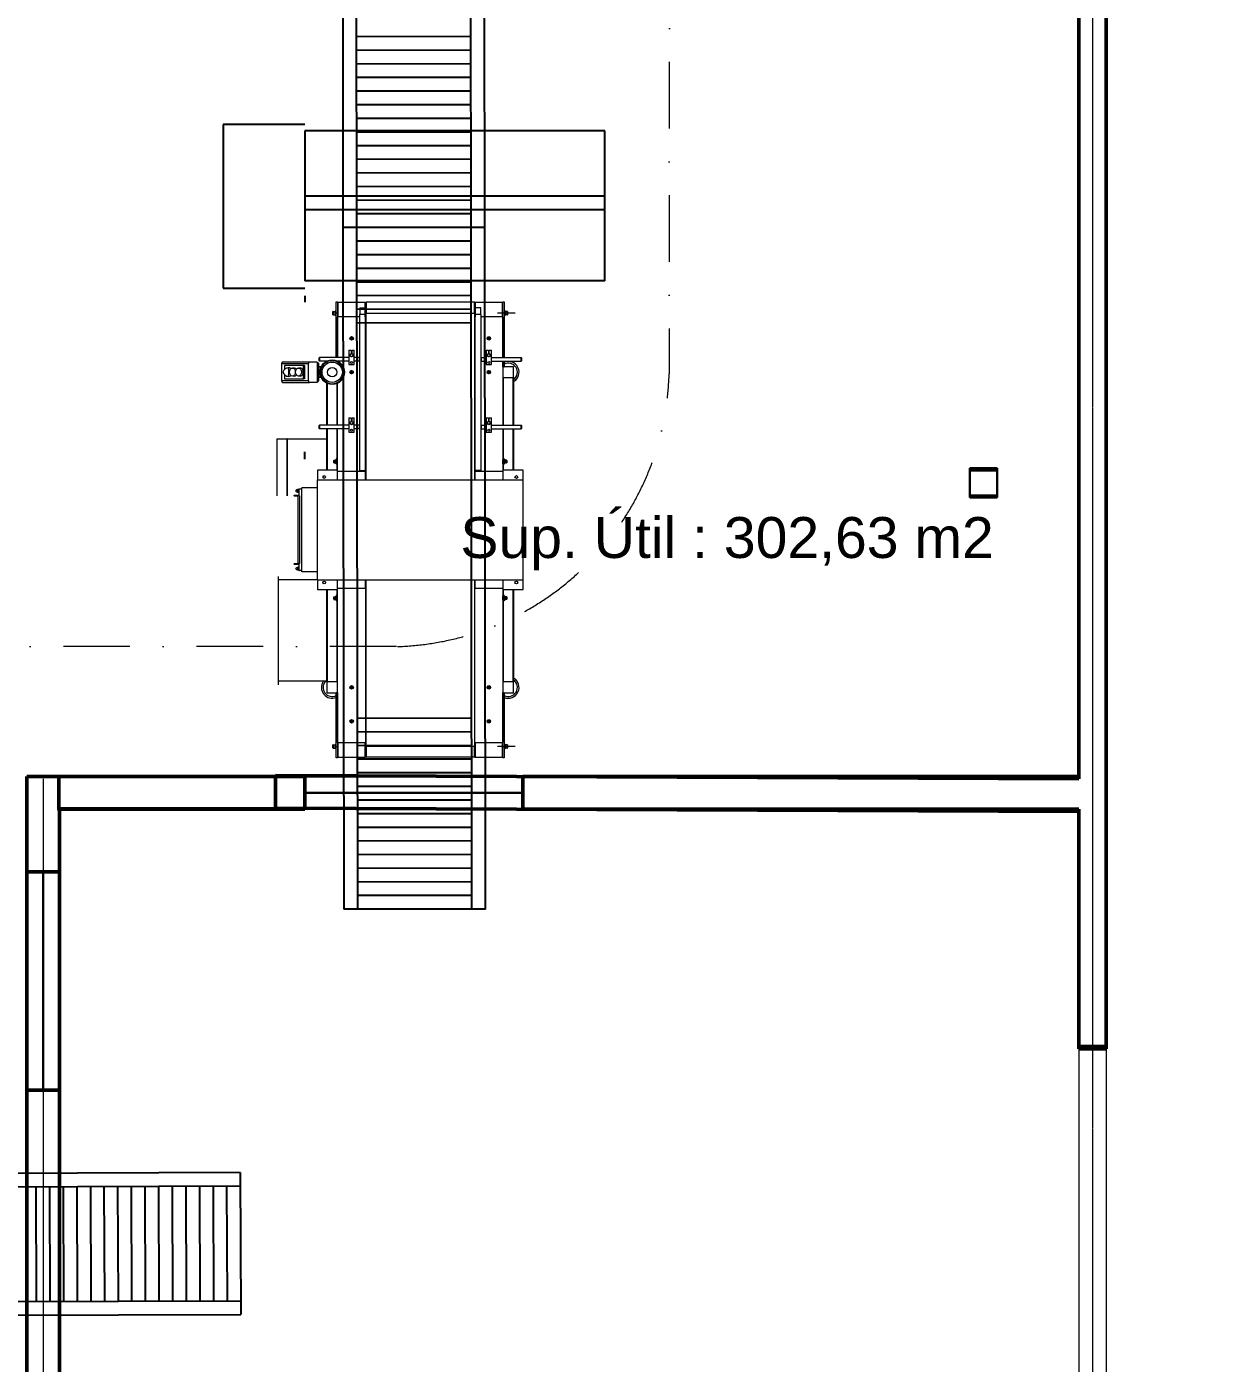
# Model space of a CAD drawing. Header units: inches. Extents: x -955375 to 106222, y -96450 to 64845.
# Drawn here: x 63452 to 67877, y 30407 to 35420 of the extents above; entities that cross this region are included whole.
import ezdxf

# ---------------------------------------------------------------- set-up
doc = ezdxf.new("R2010")
doc.units = ezdxf.units.IN
doc.header["$MEASUREMENT"] = 0
for name, pattern in [('CENTER2', [1.125, 0.75, -0.125, 0.125, -0.125]), ('CHAIN', [0.3543, 0.2362, -0.0295, 0.0591, -0.0295]), ('CONTINUA', [0]), ('DASHDOT', [1, 0.5, -0.25, 0, -0.25])]:
    doc.linetypes.add(name, pattern=pattern)
for name, color, linetype in [('023_MUROS_2', 7, 'Continuous'), ('A_TEXTOLOCAL', 3, 'Continuous'), ('DIBUJO', 2, 'Continuous')]:
    doc.layers.add(name, color=color, linetype=linetype)
for name, color, linetype, lineweight in [('06 textos y cotas', 4, 'Continuous', 15), ('ACHUTECH', 24, 'Continuous', 18), ('Centerline (ANSI)', 7, 'Continuous', 25), ('Visible (ANSI)', 7, 'Continuous', 50), ('Visible Narrow (ANSI)', 7, 'Continuous', 35)]:
    doc.layers.add(name, color=color, linetype=linetype, lineweight=lineweight)
doc.styles.get("Standard").update_dxf_attribs({"font": 'isocp2.shx'})
doc.dimstyles.new('SUPERPEQUEÑA', dxfattribs={"dimtxt": 0.1, "dimasz": 0.05, "dimexe": 0.1, "dimexo": 0.15, "dimgap": 0.05, "dimtad": 1, "dimzin": 0, "dimdsep": 46, "dimtxsty": 'Standard', "dimblk1": 'CRUZZ', "dimblk2": 'CRUZZ', "dimsah": 1, "dimcen": 0.03, "dimse1": 1, "dimse2": 1, "dimclrd": 109, "dimclre": 4, "dimclrt": 173, "dimadec": 0, "dimazin": 0, "dimtfac": 1, "dimtix": 1, "dimtmove": 1, "dimatfit": 3, "dimldrblk": 'CRUZZ', "dimfxl": 1, "dimtolj": 1, "dimtzin": 0, "dimlwd": -1, "dimarcsym": 0})

# ---------------------------------------------------------------- blocks, each defined once
blk = doc.blocks.new('CRUZ')
at = {"layer": 'DIBUJO', "color": 7, "lineweight": -3}
blk.add_line((0, 0), (0, 0), dxfattribs=at)
blk.add_line((0, 0), (0, 0), dxfattribs=at)
at = {"layer": 'DIBUJO', "color": 7, "lineweight": -3, "const_width": 0.05}
blk.add_lwpolyline([(0, 0, 1), (0, 0, 1)], format="xyb", close=True, dxfattribs=at)
blk = doc.blocks.new('CRUZZ')
at = {"layer": 'DIBUJO', "color": 3, "xscale": 10, "yscale": 10, "zscale": 10}
blk.add_blockref('CRUZ', (0, 0), dxfattribs=at)
blk = doc.blocks.new('*D209')
at = {"layer": 'ACHUTECH', "color": 7, "ltscale": 500, "transparency": 16777216}
blk.add_line((95544.1, 59153), (95544.1, 15079.3), dxfattribs=at)
at = {"layer": 'Defpoints', "color": 0, "linetype": 'CONTINUA', "ltscale": 500, "transparency": 16777216}
for p in [(30945.9, 59153.1), (85094.5, 15079.3), (95544.1, 15079.3)]:
    blk.add_point(p, dxfattribs=at)
at = {"layer": 'ACHUTECH', "color": 7, "linetype": 'CONTINUA', "ltscale": 500, "transparency": 16777216, "xscale": 0.05, "yscale": 0.05, "zscale": 0.05}
for p, rotation in [((95544.1, 59153.1), 90), ((95544.1, 15079.3), 270)]:
    blk.add_blockref('CRUZZ', p, dxfattribs=dict(at, rotation=rotation))
at = {"layer": 'ACHUTECH', "color": 7, "linetype": 'CONTINUA', "lineweight": 13, "ltscale": 500, "transparency": 16777216, "insert": (95544, 37116.2), "char_height": 0.15, "attachment_point": 5, "rotation": 90}
blk.add_mtext('\\A1;44073.80', dxfattribs=at)

msp = doc.modelspace()

# ---------------------------------------------------------------- linework, layer by layer
at = {"color": 7}
for p, q in [((64634.985, 37223.798), (64638.086, 34666.722)), ((64686.127, 37223.86), (64689.227, 34666.784)), ((65118.816, 34667.305), (65115.716, 37224.381)), ((65169.958, 34667.367), (65166.857, 37224.443)), ((65117.948, 35383.286), (64688.359, 35382.765)), ((65118.01, 35332.145), (64688.421, 35331.624)), ((65118.072, 35281.003), (64688.483, 35280.482)), ((65118.134, 35229.862), (64688.545, 35229.341)), ((65118.196, 35178.72), (64688.607, 35178.199)), ((65118.258, 35127.579), (64688.669, 35127.058)), ((64495.385, 35053.13), (64188.536, 35053.13)), ((64188.536, 35053.13), (64188.536, 34439.431)), ((65118.32, 35076.437), (64688.731, 35075.916)), ((65620.5, 35029.539), (64495.385, 35029.539)), ((64495.385, 35029.539), (64495.385, 34466.982)), ((65118.382, 35025.296), (64688.793, 35024.775)), ((65620.5, 34466.982), (65620.5, 35029.539)), ((65118.444, 34974.154), (64688.855, 34973.633)), ((65118.506, 34923.013), (64688.917, 34922.492)), ((65118.568, 34871.871), (64688.979, 34871.35)), ((65118.63, 34820.73), (64689.041, 34820.209)), ((65620.5, 34785.055), (64495.385, 34785.055)), ((65118.692, 34769.588), (64689.103, 34769.067)), ((65620.5, 34733.914), (64495.385, 34733.914)), ((65118.754, 34718.447), (64689.165, 34717.926)), ((65169.958, 34667.367), (64638.086, 34666.722)), ((65169.958, 34667.367), (64638.086, 34666.722)), ((64638.086, 34666.722), (64641.186, 32109.646)), ((64689.227, 34666.784), (64692.328, 32109.708)), ((65121.916, 32110.229), (65118.816, 34667.305)), ((65173.058, 32110.291), (65169.958, 34667.367)), ((65118.878, 34616.163), (64689.289, 34615.643)), ((65118.94, 34565.022), (64689.351, 34564.501)), ((65118.94, 34565.022), (64689.351, 34564.501)), ((65119.002, 34513.88), (64689.413, 34513.36)), ((65620.5, 34466.982), (64495.385, 34466.982)), ((65119.064, 34462.739), (64689.475, 34462.218)), ((64188.536, 34439.431), (64495.385, 34439.431)), ((64495.385, 34411.337), (64495.385, 34387.746)), ((65119.126, 34411.597), (64689.537, 34411.077)), ((65119.188, 34360.456), (64689.599, 34359.935)), ((65119.25, 34309.314), (64689.661, 34308.793)), ((64495.385, 33797.638), (64495.385, 33825.189)), ((65121.048, 32826.21), (64691.46, 32825.689)), ((65121.11, 32775.069), (64691.522, 32774.548)), ((65121.172, 32723.927), (64691.584, 32723.406)), ((65121.234, 32672.786), (64691.646, 32672.265)), ((63566.712, 32612.171), (64384.977, 32612.171)), ((64494.897, 32607.791), (65313.162, 32607.791)), ((65121.296, 32621.644), (64691.708, 32621.123)), ((65121.358, 32570.503), (64691.77, 32569.982)), ((64384.977, 32489.431), (63566.712, 32489.431)), ((65121.42, 32519.361), (64691.832, 32518.84)), ((65313.162, 32485.051), (64494.897, 32485.051)), ((65121.482, 32468.22), (64691.894, 32467.699)), ((65121.544, 32417.078), (64691.956, 32416.557)), ((65121.606, 32365.936), (64692.018, 32365.416)), ((65121.668, 32314.795), (64692.08, 32314.274)), ((63574.349, 31431.326), (63574.349, 32249.591)), ((65121.73, 32263.653), (64692.142, 32263.133)), ((65121.792, 32212.512), (64692.204, 32211.991)), ((65121.854, 32161.37), (64692.266, 32160.849)), ((65173.058, 32110.291), (64641.186, 32109.646)), ((63574.349, 32037.57), (63574.349, 31607.981)), ((64252.604, 31121.975), (61695.542, 31112.96)), ((64252.604, 31121.975), (64254.479, 30590.106)), ((64252.785, 31070.833), (61695.723, 31061.819)), ((63485.666, 31068.129), (63487.18, 30638.543)), ((63536.807, 31068.309), (63538.322, 30638.723)), ((63587.949, 31068.49), (63589.463, 30638.903)), ((63639.09, 31068.67), (63640.604, 30639.083)), ((63690.231, 31068.85), (63691.745, 30639.264)), ((63741.372, 31069.03), (63742.887, 30639.444)), ((63792.513, 31069.211), (63794.028, 30639.624)), ((63843.655, 31069.391), (63845.169, 30639.805)), ((63894.796, 31069.571), (63896.31, 30639.985)), ((63945.937, 31069.752), (63947.452, 30640.165)), ((63997.078, 31069.932), (63998.593, 30640.345)), ((64048.22, 31070.112), (64049.734, 30640.526)), ((64099.361, 31070.292), (64100.875, 30640.706)), ((64150.502, 31070.473), (64152.017, 30640.886)), ((64201.643, 31070.653), (64203.158, 30641.067)), ((61697.237, 30632.233), (64254.299, 30641.247)), ((61697.417, 30581.091), (64254.479, 30590.106))]:
    msp.add_line(p, q, dxfattribs=at)
at = {"layer": '023_MUROS_2', "color": 7, "lineweight": 50}
for p, q in [((67399.556, 41938.835), (67399.556, 32599.363)), ((67399.738, 41947.262), (67399.738, 32607.791)), ((67501.839, 37837.282), (67501.839, 31586.76)), ((67502.021, 37845.709), (67502.021, 31595.188)), ((64494.897, 32607.791), (63451.609, 32607.791)), ((63451.609, 32607.791), (63451.609, 29365.416)), ((63571.955, 32604.295), (63571.955, 32481.555)), ((67399.556, 32599.363), (64384.977, 32612.171)), ((64384.977, 32612.171), (64384.977, 32489.431)), ((64494.897, 32607.791), (64494.897, 32485.051)), ((67399.738, 32607.791), (65313.162, 32607.791)), ((65313.162, 32607.791), (65313.162, 32485.051)), ((67399.556, 32476.624), (64384.977, 32489.431)), ((63574.167, 32476.624), (63574.167, 29356.988)), ((63574.349, 32485.051), (63574.349, 29365.416)), ((64494.897, 32485.051), (63574.349, 32485.051)), ((67399.738, 32485.051), (65313.162, 32485.051)), ((67399.556, 32476.624), (67399.556, 31586.76)), ((67399.556, 32476.624), (67399.556, 31586.76)), ((67399.738, 32485.051), (67399.738, 31595.188)), ((67399.738, 32485.051), (67399.738, 31595.188)), ((63574.349, 32249.591), (63451.609, 32249.591)), ((67399.556, 31586.76), (67501.839, 31586.76)), ((67399.738, 31595.188), (67502.021, 31595.188)), ((63451.609, 31431.326), (63574.349, 31431.326))]:
    msp.add_line(p, q, dxfattribs=at)
at = {"layer": '06 textos y cotas', "color": 7, "linetype": 'CENTER2', "lineweight": 5}
for p, q in [((67450.697, 52463.768), (67450.697, 12391.629)), ((63512.797, 32599.363), (63512.797, 12401.185))]:
    msp.add_line(p, q, dxfattribs=at)
at = {"layer": 'A_TEXTOLOCAL', "color": 7, "lineweight": 30}
for p, q in [((66990.423, 33756.185), (67092.706, 33756.185)), ((66990.423, 33653.902), (66990.423, 33756.185)), ((66990.605, 33764.613), (67092.888, 33764.613)), ((66990.605, 33662.33), (66990.605, 33764.613)), ((67092.706, 33756.185), (67092.706, 33653.902)), ((67092.888, 33764.613), (67092.888, 33662.33)), ((67092.706, 33653.902), (66990.423, 33653.902)), ((67092.888, 33662.33), (66990.605, 33662.33)), ((64494.897, 32546.421), (65313.162, 32546.421)), ((63512.979, 32249.591), (63512.979, 31431.326))]:
    msp.add_line(p, q, dxfattribs=at)
at = {"layer": 'ACHUTECH', "color": 3, "linetype": 'DASHDOT', "lineweight": 13, "ltscale": 500}
for p, q in [((65864.447, 38289.179), (65861.918, 34118.08)), ((64839.086, 33095.249), (60067.944, 33095.249))]:
    msp.add_line(p, q, dxfattribs=at)
at = {"layer": 'ACHUTECH', "color": 7, "linetype": 'CONTINUA', "lineweight": 13, "ltscale": 500}
for p, q in [((67399.556, 31586.76), (67399.556, 29367.217)), ((67399.738, 31595.188), (67399.738, 29375.644)), ((67501.839, 31586.76), (67501.839, 29367.217)), ((67502.021, 31595.188), (67502.021, 29375.644))]:
    msp.add_line(p, q, dxfattribs=at)
at = {"layer": 'ACHUTECH', "color": 3, "linetype": 'DASHDOT', "lineweight": 13, "ltscale": 500}
msp.add_arc((64808.969, 34148.091), 1053.376, 271.823883, 358.367406, dxfattribs=at)
at = {"layer": 'Centerline (ANSI)', "linetype": 'CHAIN', "lineweight": 13, "ltscale": 7.945033}
for p, q in [((65283.623, 34345.942), (65218.252, 34345.942)), ((65283.623, 32720.542), (65218.252, 32720.542))]:
    msp.add_line(p, q, dxfattribs=at)
at = {"layer": 'Visible (ANSI)', "lineweight": 13}
for p, q in [((64600.612, 34340.152), (64600.612, 34351.733)), ((64601.425, 34352.546), (64608.739, 34352.546)), ((64608.739, 34338.382), (64608.739, 34353.499)), ((64610.752, 34353.503), (64610.166, 34353.503)), ((64610.752, 34336.393), (64610.752, 34355.492)), ((64613.089, 34355.492), (64610.752, 34355.492)), ((64613.089, 34347.702), (64613.089, 34388.337)), ((64613.089, 34388.337), (64618.168, 34388.337)), ((64613.089, 34179.187), (64613.089, 34347.702)), ((64618.168, 34388.337), (64618.168, 34347.702)), ((64618.168, 34347.702), (64618.168, 34179.187)), ((64619.184, 34386.577), (64721.787, 34386.577)), ((64700.962, 34365.752), (64700.962, 34340.355)), ((64700.962, 34365.752), (64721.279, 34365.752)), ((64721.279, 34340.355), (64721.279, 34365.752)), ((64722.803, 34385.562), (64722.803, 34331.594)), ((64722.803, 34376.419), (64724.835, 34376.419)), ((64724.835, 34386.577), (64724.835, 34345.942)), ((65131.185, 34386.577), (64724.835, 34386.577)), ((64724.835, 33721.179), (64724.835, 34345.942)), ((65131.185, 34345.942), (65131.185, 34386.577)), ((65131.185, 34376.419), (65133.217, 34376.419)), ((65131.185, 34345.942), (65131.185, 33721.179)), ((65133.217, 34331.594), (65133.217, 34385.562)), ((65134.233, 34386.577), (65236.836, 34386.577)), ((65134.741, 34365.752), (65134.741, 34340.355)), ((65155.058, 34365.752), (65134.741, 34365.752)), ((65155.058, 34340.355), (65155.058, 34365.752)), ((65237.852, 34347.702), (65237.852, 34388.337)), ((65237.852, 34388.337), (65242.931, 34388.337)), ((65237.852, 34179.187), (65237.852, 34347.702)), ((65242.931, 34388.337), (65242.931, 34347.702)), ((65242.931, 34355.492), (65245.268, 34355.492)), ((65242.931, 34347.702), (65242.931, 34179.187)), ((65245.268, 34355.492), (65245.268, 34336.393)), ((65245.268, 34353.503), (65245.854, 34353.503)), ((65247.28, 34353.499), (65247.28, 34338.382)), ((65254.595, 34352.546), (65247.28, 34352.546)), ((65255.407, 34351.733), (65255.407, 34340.152)), ((64601.425, 34339.339), (64608.739, 34339.339)), ((64610.752, 34338.382), (64608.739, 34338.382)), ((64613.089, 34336.393), (64610.752, 34336.393)), ((64700.962, 34331.594), (64618.168, 34331.594)), ((64618.168, 34179.187), (64618.168, 34331.594)), ((64700.962, 33756.227), (64700.962, 34340.355)), ((64721.279, 34340.355), (64721.279, 33756.227)), ((64722.803, 34331.594), (64721.279, 34331.594)), ((64724.835, 34334.814), (64722.803, 34334.814)), ((64722.803, 34331.594), (64722.803, 33753.687)), ((65133.217, 34334.814), (65131.185, 34334.814)), ((65134.741, 34331.594), (65133.217, 34331.594)), ((65133.217, 33753.687), (65133.217, 34331.594)), ((65134.741, 33756.227), (65134.741, 34340.355)), ((65155.058, 34340.355), (65155.058, 33756.227)), ((65237.852, 34331.594), (65155.058, 34331.594)), ((65237.852, 34331.594), (65237.852, 34179.187)), ((65242.931, 34336.393), (65245.268, 34336.393)), ((65245.268, 34338.382), (65247.28, 34338.382)), ((65254.595, 34339.339), (65247.28, 34339.339)), ((64668.454, 34252.639), (64669.22, 34253.082)), ((64668.454, 34251.754), (64668.454, 34252.639)), ((64668.454, 34250.293), (64668.454, 34251.178)), ((64669.22, 34249.851), (64668.454, 34250.293)), ((64669.719, 34253.37), (64670.486, 34253.812)), ((64670.486, 34249.12), (64669.719, 34249.562)), ((64670.486, 34253.812), (64671.252, 34253.37)), ((64671.252, 34249.562), (64670.486, 34249.12)), ((64671.751, 34253.082), (64672.517, 34252.639)), ((64672.517, 34250.293), (64671.751, 34249.851)), ((64672.517, 34252.639), (64672.517, 34251.754)), ((64672.517, 34251.178), (64672.517, 34250.293)), ((65183.503, 34252.639), (65184.269, 34253.082)), ((65183.503, 34251.754), (65183.503, 34252.639)), ((65183.503, 34250.293), (65183.503, 34251.178)), ((65184.269, 34249.851), (65183.503, 34250.293)), ((65184.768, 34253.37), (65185.534, 34253.812)), ((65185.534, 34249.12), (65184.768, 34249.562)), ((65185.534, 34253.812), (65186.301, 34253.37)), ((65186.301, 34249.562), (65185.534, 34249.12)), ((65186.8, 34253.082), (65187.566, 34252.639)), ((65187.566, 34250.293), (65186.8, 34249.851)), ((65187.566, 34252.639), (65187.566, 34251.754)), ((65187.566, 34251.178), (65187.566, 34250.293)), ((64660.327, 34206.768), (64660.327, 34153.942)), ((64660.327, 34206.768), (64668.962, 34206.768)), ((64668.962, 34206.768), (64668.962, 34194.242)), ((64672.009, 34194.242), (64672.009, 34206.768)), ((64672.009, 34206.768), (64680.644, 34206.768)), ((64680.644, 34153.942), (64680.644, 34206.768)), ((65175.376, 34206.768), (65175.376, 34153.942)), ((65175.376, 34206.768), (65184.01, 34206.768)), ((65184.01, 34206.768), (65184.01, 34194.242)), ((65187.058, 34194.242), (65187.058, 34206.768)), ((65187.058, 34206.768), (65195.693, 34206.768)), ((65195.693, 34153.942), (65195.693, 34206.768)), ((64407.836, 34157.498), (64407.836, 34091.466)), ((64511.994, 34162.577), (64411.428, 34162.577)), ((64418.611, 34150.033), (64418.611, 34134.659)), ((64490.444, 34150.033), (64418.611, 34150.033)), ((64494.036, 34150.033), (64490.444, 34150.033)), ((64490.444, 34099.775), (64490.444, 34150.033)), ((64494.036, 34150.033), (64494.036, 34099.775)), ((64508.403, 34091.466), (64508.403, 34157.498)), ((64540.728, 34162.577), (64511.994, 34162.577)), ((64540.728, 34162.577), (64540.728, 34086.386)), ((64542.883, 34160.037), (64540.728, 34160.037)), ((64544.319, 34160.037), (64542.883, 34160.037)), ((64544.319, 34090.958), (64544.319, 34158.006)), ((64545.756, 34158.006), (64545.756, 34090.958)), ((64556.333, 34144.799), (64545.756, 34144.799)), ((64548.581, 34178.171), (64549.596, 34179.187)), ((64548.581, 34167.301), (64548.581, 34178.171)), ((64548.581, 34167.301), (64549.596, 34166.285)), ((64549.596, 34179.187), (64549.596, 34166.285)), ((64660.327, 34179.187), (64549.596, 34179.187)), ((64578.128, 34166.285), (64549.596, 34166.285)), ((64565.858, 34145.163), (64561.592, 34147.92)), ((64565.207, 34152.738), (64569.047, 34149.414)), ((64660.327, 34166.285), (64617.573, 34166.285)), ((64618.168, 34166.285), (64618.168, 34165.999)), ((64618.168, 34165.999), (64618.168, 34166.285)), ((64618.532, 34156.475), (64621.289, 34160.74)), ((64626.107, 34157.125), (64622.783, 34153.285)), ((64660.327, 34153.942), (64680.644, 34153.942)), ((64699.946, 34179.187), (64680.644, 34179.187)), ((64699.946, 34166.285), (64680.644, 34166.285)), ((64699.946, 34166.285), (64699.946, 34179.187)), ((64700.962, 34178.171), (64699.946, 34179.187)), ((64700.962, 34167.301), (64699.946, 34166.285)), ((65155.058, 34178.171), (65156.074, 34179.187)), ((65155.058, 34167.301), (65156.074, 34166.285)), ((65156.074, 34179.187), (65156.074, 34166.285)), ((65156.074, 34179.187), (65175.376, 34179.187)), ((65156.074, 34166.285), (65175.376, 34166.285)), ((65175.376, 34153.942), (65195.693, 34153.942)), ((65195.693, 34179.187), (65306.423, 34179.187)), ((65195.693, 34166.285), (65306.423, 34166.285)), ((65237.852, 34144.799), (65237.852, 34166.285)), ((65237.852, 34166.285), (65237.852, 33925.218)), ((65237.852, 34144.799), (65242.931, 34144.799)), ((65276.455, 34144.799), (65239.884, 34144.799)), ((65242.931, 34166.285), (65242.931, 34144.799)), ((65278.487, 34144.799), (65276.455, 34144.799)), ((65278.487, 34142.767), (65278.487, 34144.799)), ((65306.423, 34166.285), (65306.423, 34179.187)), ((65307.439, 34178.171), (65306.423, 34179.187)), ((65307.439, 34167.301), (65306.423, 34166.285)), ((65307.439, 34178.171), (65307.439, 34167.301)), ((64418.611, 34115.149), (64418.611, 34099.775)), ((64418.611, 34099.775), (64490.444, 34099.775)), ((64439.448, 34141.062), (64432.265, 34141.062)), ((64439.448, 34108.746), (64432.265, 34108.746)), ((64455.714, 34140.142), (64448.53, 34140.142)), ((64455.714, 34109.666), (64448.53, 34109.666)), ((64478.575, 34140.142), (64471.392, 34140.142)), ((64478.575, 34109.666), (64471.392, 34109.666)), ((64494.036, 34099.775), (64490.444, 34099.775)), ((64556.333, 34104.164), (64545.756, 34104.164)), ((64569.594, 34091.838), (64572.918, 34095.678)), ((64630.494, 34096.225), (64626.654, 34099.549)), ((64629.843, 34103.801), (64634.109, 34101.043)), ((64668.454, 34125.655), (64669.22, 34126.097)), ((64668.454, 34124.77), (64668.454, 34125.655)), ((64668.454, 34123.309), (64668.454, 34124.194)), ((64669.22, 34122.866), (64668.454, 34123.309)), ((64669.719, 34126.385), (64670.486, 34126.828)), ((64670.486, 34122.136), (64669.719, 34122.578)), ((64670.486, 34126.828), (64671.252, 34126.385)), ((64671.252, 34122.578), (64670.486, 34122.136)), ((64671.751, 34126.097), (64672.517, 34125.655)), ((64672.517, 34123.309), (64671.751, 34122.866)), ((64672.517, 34125.655), (64672.517, 34124.77)), ((64672.517, 34124.194), (64672.517, 34123.309)), ((65183.503, 34125.655), (65184.269, 34126.097)), ((65183.503, 34124.77), (65183.503, 34125.655)), ((65183.503, 34123.309), (65183.503, 34124.194)), ((65184.269, 34122.866), (65183.503, 34123.309)), ((65184.768, 34126.385), (65185.534, 34126.828)), ((65185.534, 34122.136), (65184.768, 34122.578)), ((65185.534, 34126.828), (65186.301, 34126.385)), ((65186.301, 34122.578), (65185.534, 34122.136)), ((65186.8, 34126.097), (65187.566, 34125.655)), ((65187.566, 34123.309), (65186.8, 34122.866)), ((65187.566, 34125.655), (65187.566, 34124.77)), ((65187.566, 34124.194), (65187.566, 34123.309)), ((65237.852, 34142.767), (65237.852, 34106.196)), ((65239.884, 34104.164), (65237.852, 34104.164)), ((65239.884, 34104.164), (65276.455, 34104.164)), ((65278.487, 34104.164), (65276.455, 34104.164)), ((65278.487, 34106.196), (65278.487, 34142.767)), ((65278.487, 34104.164), (65278.487, 34106.196)), ((65278.487, 34104.164), (65278.487, 33925.218)), ((64411.428, 34086.386), (64511.994, 34086.386)), ((64540.728, 34086.386), (64511.994, 34086.386)), ((64540.728, 34088.926), (64542.883, 34088.926)), ((64542.883, 34088.926), (64544.319, 34088.926)), ((64577.169, 34092.489), (64574.412, 34088.223)), ((64577.533, 33925.218), (64577.533, 34082.964)), ((64618.168, 33925.218), (64618.168, 34082.964)), ((64660.327, 33952.799), (64660.327, 33899.973)), ((64660.327, 33952.799), (64668.962, 33952.799)), ((64668.962, 33952.799), (64668.962, 33940.273)), ((64672.009, 33940.273), (64672.009, 33952.799)), ((64672.009, 33952.799), (64680.644, 33952.799)), ((64680.644, 33899.973), (64680.644, 33952.799)), ((65175.376, 33952.799), (65175.376, 33899.973)), ((65175.376, 33952.799), (65184.01, 33952.799)), ((65184.01, 33952.799), (65184.01, 33940.273)), ((65187.058, 33940.273), (65187.058, 33952.799)), ((65187.058, 33952.799), (65195.693, 33952.799)), ((65195.693, 33899.973), (65195.693, 33952.799)), ((64548.581, 33924.202), (64549.596, 33925.218)), ((64548.581, 33913.332), (64548.581, 33924.202)), ((64548.581, 33913.332), (64549.596, 33912.316)), ((64549.596, 33925.218), (64549.596, 33912.316)), ((64660.327, 33925.218), (64549.596, 33925.218)), ((64660.327, 33912.316), (64549.596, 33912.316)), ((64577.533, 33756.735), (64577.533, 33912.316)), ((64618.168, 33753.687), (64618.168, 33912.316)), ((64660.327, 33899.973), (64680.644, 33899.973)), ((64699.946, 33925.218), (64680.644, 33925.218)), ((64699.946, 33912.316), (64680.644, 33912.316)), ((64699.946, 33912.316), (64699.946, 33925.218)), ((64700.962, 33924.202), (64699.946, 33925.218)), ((64700.962, 33913.332), (64699.946, 33912.316)), ((65155.058, 33924.202), (65156.074, 33925.218)), ((65155.058, 33913.332), (65156.074, 33912.316)), ((65156.074, 33925.218), (65156.074, 33912.316)), ((65156.074, 33925.218), (65175.376, 33925.218)), ((65156.074, 33912.316), (65175.376, 33912.316)), ((65175.376, 33899.973), (65195.693, 33899.973)), ((65195.693, 33925.218), (65306.423, 33925.218)), ((65195.693, 33912.316), (65306.423, 33912.316)), ((65237.852, 33912.316), (65237.852, 33753.687)), ((65278.487, 33912.316), (65278.487, 33756.735)), ((65306.423, 33912.316), (65306.423, 33925.218)), ((65307.439, 33924.202), (65306.423, 33925.218)), ((65307.439, 33913.332), (65306.423, 33912.316)), ((65307.439, 33924.202), (65307.439, 33913.332)), ((64389.596, 33875.084), (64389.596, 33660.227)), ((64390.2, 33875.084), (64389.596, 33875.084)), ((64390.2, 33875.084), (64427.05, 33875.084)), ((64428.478, 33875.084), (64427.05, 33875.084)), ((64428.478, 33875.084), (64577.533, 33875.084)), ((64603.616, 33784.773), (64603.616, 33793.713)), ((64604.225, 33794.322), (64609.711, 33794.322)), ((64609.711, 33782.934), (64609.711, 33795.549)), ((64611.311, 33795.552), (64610.845, 33795.552)), ((64611.311, 33782.64), (64611.311, 33795.846)), ((64613.089, 33795.846), (64611.311, 33795.846)), ((64618.168, 33799.402), (64613.089, 33799.402)), ((64613.089, 33799.402), (64613.089, 33797.37)), ((64613.089, 33781.116), (64613.089, 33797.37)), ((64618.168, 33781.116), (64618.168, 33797.37)), ((65242.931, 33799.402), (65237.852, 33799.402)), ((65237.852, 33781.116), (65237.852, 33797.37)), ((65242.931, 33799.402), (65242.931, 33797.37)), ((65242.931, 33781.116), (65242.931, 33797.37)), ((65242.931, 33795.846), (65244.709, 33795.846)), ((65244.709, 33795.846), (65244.709, 33782.64)), ((65244.709, 33795.552), (65245.175, 33795.552)), ((65246.309, 33795.549), (65246.309, 33782.934)), ((65251.795, 33794.322), (65246.309, 33794.322)), ((65252.404, 33793.713), (65252.404, 33784.773)), ((64541.977, 33756.735), (64541.977, 33721.179)), ((64618.168, 33756.735), (64541.977, 33756.735)), ((64604.225, 33784.163), (64609.711, 33784.163)), ((64611.311, 33782.934), (64609.711, 33782.934)), ((64613.089, 33782.64), (64611.311, 33782.64)), ((64613.089, 33781.116), (64613.089, 33779.084)), ((64618.168, 33779.084), (64613.089, 33779.084)), ((64618.168, 33721.179), (64618.168, 33753.687)), ((64618.168, 33753.687), (64722.803, 33753.687)), ((64700.962, 33756.227), (64721.279, 33756.227)), ((64722.803, 33721.179), (64722.803, 33753.687)), ((65133.217, 33753.687), (65237.852, 33753.687)), ((65133.217, 33753.687), (65133.217, 33721.179)), ((65155.058, 33756.227), (65134.741, 33756.227)), ((65242.931, 33779.084), (65237.852, 33779.084)), ((65314.043, 33756.735), (65237.852, 33756.735)), ((65237.852, 33753.687), (65237.852, 33721.179)), ((65242.931, 33782.64), (65244.709, 33782.64)), ((65242.931, 33781.116), (65242.931, 33779.084)), ((65244.709, 33782.934), (65246.309, 33782.934)), ((65251.795, 33784.163), (65246.309, 33784.163)), ((65314.043, 33721.179), (65314.043, 33756.735)), ((64541.977, 33345.305), (64541.977, 33721.179)), ((64541.977, 33721.179), (65314.043, 33721.179)), ((65314.043, 33345.305), (65314.043, 33721.179)), ((64453.597, 33662.258), (64454.613, 33662.258)), ((64453.597, 33662.258), (64453.597, 33661.243)), ((64454.613, 33661.243), (64453.597, 33661.243)), ((64471.883, 33662.258), (64454.613, 33662.258)), ((64454.613, 33661.243), (64471.883, 33661.243)), ((64468.753, 33683.858), (64467.514, 33683.858)), ((64468.753, 33674.182), (64467.514, 33674.182)), ((64468.753, 33683.858), (64468.811, 33683.959)), ((64468.753, 33683.858), (64468.753, 33683.76)), ((64468.753, 33683.76), (64468.753, 33680.548)), ((64468.753, 33680.548), (64468.753, 33675.809)), ((64468.753, 33675.809), (64468.753, 33674.182)), ((64468.753, 33674.182), (64468.811, 33674.082)), ((64472.899, 33684.321), (64469.185, 33684.321)), ((64472.899, 33683.199), (64469.185, 33683.199)), ((64472.899, 33677.898), (64469.185, 33677.898)), ((64472.899, 33673.72), (64469.185, 33673.72)), ((64474.585, 33660.227), (64470.522, 33660.227)), ((64470.522, 33406.258), (64470.522, 33660.227)), ((64471.883, 33661.981), (64471.883, 33662.258)), ((64471.883, 33661.243), (64471.883, 33661.981)), ((64472.899, 33684.433), (64472.899, 33685.624)), ((64473.914, 33685.624), (64472.899, 33685.624)), ((64472.899, 33684.433), (64472.899, 33663.274)), ((64472.899, 33663.274), (64473.914, 33663.274)), ((64473.914, 33683.921), (64473.914, 33685.624)), ((64484.072, 33685.624), (64473.914, 33685.624)), ((64473.914, 33663.274), (64473.914, 33683.921)), ((64473.914, 33660.227), (64473.914, 33663.221)), ((64474.585, 33660.227), (64474.585, 33406.258)), ((64541.977, 33690.703), (64484.072, 33690.703)), ((64484.072, 33375.782), (64484.072, 33690.703)), ((64453.597, 33405.242), (64454.613, 33405.242)), ((64453.597, 33405.242), (64453.597, 33404.226)), ((64454.613, 33404.226), (64453.597, 33404.226)), ((64471.883, 33405.242), (64454.613, 33405.242)), ((64454.613, 33404.226), (64471.883, 33404.226)), ((64468.753, 33392.302), (64467.514, 33392.302)), ((64468.753, 33392.302), (64468.811, 33392.403)), ((64468.753, 33392.302), (64468.753, 33392.204)), ((64468.753, 33392.204), (64468.753, 33388.992)), ((64472.899, 33392.765), (64469.185, 33392.765)), ((64472.899, 33391.643), (64469.185, 33391.643)), ((64474.585, 33406.258), (64470.522, 33406.258)), ((64471.883, 33404.504), (64471.883, 33405.242)), ((64471.883, 33404.226), (64471.883, 33404.504)), ((64472.899, 33403.21), (64473.914, 33403.21)), ((64472.899, 33403.21), (64472.899, 33382.052)), ((64473.914, 33403.263), (64473.914, 33406.258)), ((64473.914, 33382.564), (64473.914, 33403.21)), ((64394.675, 33358.512), (64394.675, 32952.162)), ((64541.977, 33345.813), (64396.707, 33345.813)), ((64468.753, 33382.626), (64467.514, 33382.626)), ((64468.753, 33388.992), (64468.753, 33384.253)), ((64468.753, 33384.253), (64468.753, 33382.626)), ((64468.753, 33382.626), (64468.811, 33382.525)), ((64472.899, 33386.342), (64469.185, 33386.342)), ((64472.899, 33382.164), (64469.185, 33382.164)), ((64472.899, 33380.861), (64472.899, 33382.052)), ((64472.899, 33380.861), (64473.914, 33380.861)), ((64473.914, 33380.861), (64473.914, 33382.564)), ((64484.072, 33380.861), (64473.914, 33380.861)), ((64541.977, 33375.782), (64484.072, 33375.782)), ((64541.977, 33345.305), (64541.977, 33309.75)), ((64541.977, 33345.305), (65314.043, 33345.305)), ((64618.168, 33312.797), (64618.168, 33345.305)), ((64722.803, 33312.797), (64722.803, 33345.305)), ((64724.835, 32720.542), (64724.835, 33345.305)), ((65131.185, 33345.305), (65131.185, 32720.542)), ((65133.217, 33345.305), (65133.217, 33312.797)), ((65237.852, 33345.305), (65237.852, 33312.797)), ((65314.043, 33309.75), (65314.043, 33345.305)), ((64541.977, 33309.75), (64618.168, 33309.75)), ((64577.533, 32962.32), (64577.533, 33309.75)), ((64722.803, 33312.797), (64618.168, 33312.797)), ((64618.168, 32734.891), (64618.168, 33312.797)), ((64722.803, 33312.797), (64722.803, 32734.891)), ((65237.852, 33312.797), (65133.217, 33312.797)), ((65133.217, 32734.891), (65133.217, 33312.797)), ((65237.852, 33312.797), (65237.852, 32734.891)), ((65237.852, 33309.75), (65314.043, 33309.75)), ((65278.487, 33309.75), (65278.487, 32962.32)), ((64603.616, 33272.772), (64603.616, 33281.712)), ((64604.225, 33282.321), (64609.711, 33282.321)), ((64604.225, 33272.162), (64609.711, 33272.162)), ((64609.711, 33270.933), (64609.711, 33283.547)), ((64611.311, 33270.933), (64609.711, 33270.933)), ((64611.311, 33283.551), (64610.845, 33283.551)), ((64611.311, 33270.638), (64611.311, 33283.845)), ((64613.089, 33283.845), (64611.311, 33283.845)), ((64613.089, 33270.638), (64611.311, 33270.638)), ((64618.168, 33287.4), (64613.089, 33287.4)), ((64613.089, 33287.4), (64613.089, 33285.369)), ((64613.089, 33269.115), (64613.089, 33285.369)), ((64613.089, 33269.115), (64613.089, 33267.083)), ((64618.168, 33267.083), (64613.089, 33267.083)), ((64618.168, 33269.115), (64618.168, 33285.369)), ((65242.931, 33287.4), (65237.852, 33287.4)), ((65237.852, 33269.115), (65237.852, 33285.369)), ((65242.931, 33267.083), (65237.852, 33267.083)), ((65242.931, 33287.4), (65242.931, 33285.369)), ((65242.931, 33269.115), (65242.931, 33285.369)), ((65242.931, 33283.845), (65244.709, 33283.845)), ((65242.931, 33270.638), (65244.709, 33270.638)), ((65242.931, 33269.115), (65242.931, 33267.083)), ((65244.709, 33283.845), (65244.709, 33270.638)), ((65244.709, 33283.551), (65245.175, 33283.551)), ((65244.709, 33270.933), (65246.309, 33270.933)), ((65246.309, 33283.547), (65246.309, 33270.933)), ((65251.795, 33282.321), (65246.309, 33282.321)), ((65251.795, 33272.162), (65246.309, 33272.162)), ((65252.404, 33281.712), (65252.404, 33272.772)), ((64577.533, 32964.86), (64396.707, 32964.86)), ((64577.533, 32962.32), (64579.565, 32962.32)), ((64577.533, 32962.32), (64577.533, 32960.289)), ((64577.533, 32960.289), (64577.533, 32923.717)), ((64616.136, 32962.32), (64579.565, 32962.32)), ((64616.136, 32962.32), (64618.168, 32962.32)), ((64618.168, 32923.717), (64618.168, 32960.289)), ((64668.454, 32943.176), (64669.22, 32943.618)), ((64668.454, 32942.291), (64668.454, 32943.176)), ((64668.454, 32940.83), (64668.454, 32941.715)), ((64669.22, 32940.387), (64668.454, 32940.83)), ((64669.719, 32943.906), (64670.486, 32944.349)), ((64670.486, 32939.657), (64669.719, 32940.099)), ((64670.486, 32944.349), (64671.252, 32943.906)), ((64671.252, 32940.099), (64670.486, 32939.657)), ((64671.751, 32943.618), (64672.517, 32943.176)), ((64672.517, 32940.83), (64671.751, 32940.387)), ((64672.517, 32943.176), (64672.517, 32942.291)), ((64672.517, 32941.715), (64672.517, 32940.83)), ((65183.503, 32943.176), (65184.269, 32943.618)), ((65183.503, 32942.291), (65183.503, 32943.176)), ((65183.503, 32940.83), (65183.503, 32941.715)), ((65184.269, 32940.387), (65183.503, 32940.83)), ((65184.768, 32943.906), (65185.534, 32944.349)), ((65185.534, 32939.657), (65184.768, 32940.099)), ((65185.534, 32944.349), (65186.301, 32943.906)), ((65186.301, 32940.099), (65185.534, 32939.657)), ((65186.8, 32943.618), (65187.566, 32943.176)), ((65187.566, 32940.83), (65186.8, 32940.387)), ((65187.566, 32943.176), (65187.566, 32942.291)), ((65187.566, 32941.715), (65187.566, 32940.83)), ((65237.852, 32962.32), (65239.884, 32962.32)), ((65237.852, 32960.289), (65237.852, 32923.717)), ((65276.455, 32962.32), (65239.884, 32962.32)), ((65276.455, 32962.32), (65278.487, 32962.32)), ((65278.487, 32960.289), (65278.487, 32962.32)), ((65278.487, 32923.717), (65278.487, 32960.289)), ((64577.533, 32923.717), (64577.533, 32921.685)), ((64577.533, 32921.685), (64579.565, 32921.685)), ((64579.565, 32921.685), (64616.136, 32921.685)), ((64618.168, 32921.685), (64613.089, 32921.685)), ((64613.089, 32718.782), (64613.089, 32921.685)), ((64618.168, 32921.685), (64618.168, 32718.782)), ((65242.931, 32921.685), (65237.852, 32921.685)), ((65237.852, 32718.782), (65237.852, 32921.685)), ((65239.884, 32921.685), (65276.455, 32921.685)), ((65242.931, 32921.685), (65242.931, 32718.782)), ((65276.455, 32921.685), (65278.487, 32921.685)), ((65278.487, 32921.685), (65278.487, 32923.717)), ((64668.454, 32816.191), (64669.22, 32816.634)), ((64668.454, 32815.306), (64668.454, 32816.191)), ((64668.454, 32813.845), (64668.454, 32814.73)), ((64669.22, 32813.403), (64668.454, 32813.845)), ((64669.719, 32816.922), (64670.486, 32817.364)), ((64670.486, 32812.672), (64669.719, 32813.115)), ((64670.486, 32817.364), (64671.252, 32816.922)), ((64671.252, 32813.115), (64670.486, 32812.672)), ((64671.751, 32816.634), (64672.517, 32816.191)), ((64672.517, 32813.845), (64671.751, 32813.403)), ((64672.517, 32816.191), (64672.517, 32815.306)), ((64672.517, 32814.73), (64672.517, 32813.845)), ((65183.503, 32816.191), (65184.269, 32816.634)), ((65183.503, 32815.306), (65183.503, 32816.191)), ((65183.503, 32813.845), (65183.503, 32814.73)), ((65184.269, 32813.403), (65183.503, 32813.845)), ((65184.768, 32816.922), (65185.534, 32817.364)), ((65185.534, 32812.672), (65184.768, 32813.115)), ((65185.534, 32817.364), (65186.301, 32816.922)), ((65186.301, 32813.115), (65185.534, 32812.672)), ((65186.8, 32816.634), (65187.566, 32816.191)), ((65187.566, 32813.845), (65186.8, 32813.403)), ((65187.566, 32816.191), (65187.566, 32815.306)), ((65187.566, 32814.73), (65187.566, 32813.845)), ((64600.612, 32714.752), (64600.612, 32726.333)), ((64601.425, 32727.145), (64608.739, 32727.145)), ((64601.425, 32713.939), (64608.739, 32713.939)), ((64608.739, 32712.982), (64608.739, 32728.098)), ((64610.752, 32712.982), (64608.739, 32712.982)), ((64610.752, 32728.102), (64610.166, 32728.102)), ((64610.752, 32710.993), (64610.752, 32730.091)), ((64613.089, 32730.091), (64610.752, 32730.091)), ((64613.089, 32710.993), (64610.752, 32710.993)), ((64613.089, 32678.147), (64613.089, 32718.782)), ((64618.168, 32734.891), (64722.803, 32734.891)), ((64618.168, 32718.782), (64618.168, 32678.147)), ((64722.803, 32734.891), (64722.803, 32680.923)), ((64722.803, 32731.67), (64724.835, 32731.67)), ((64722.803, 32690.066), (64724.835, 32690.066)), ((64724.835, 32720.542), (64724.835, 32679.907)), ((65131.185, 32731.67), (65133.217, 32731.67)), ((65131.185, 32679.907), (65131.185, 32720.542)), ((65131.185, 32690.066), (65133.217, 32690.066)), ((65133.217, 32734.891), (65237.852, 32734.891)), ((65133.217, 32680.923), (65133.217, 32734.891)), ((65237.852, 32678.147), (65237.852, 32718.782)), ((65242.931, 32730.091), (65245.268, 32730.091)), ((65242.931, 32718.782), (65242.931, 32678.147)), ((65242.931, 32710.993), (65245.268, 32710.993)), ((65245.268, 32730.091), (65245.268, 32710.993)), ((65245.268, 32728.102), (65245.854, 32728.102)), ((65245.268, 32712.982), (65247.28, 32712.982)), ((65247.28, 32728.098), (65247.28, 32712.982)), ((65254.595, 32727.145), (65247.28, 32727.145)), ((65254.595, 32713.939), (65247.28, 32713.939)), ((65255.407, 32726.333), (65255.407, 32714.752)), ((64618.168, 32678.147), (64613.089, 32678.147)), ((64619.184, 32679.907), (64721.787, 32679.907)), ((65131.185, 32679.907), (64724.835, 32679.907)), ((65134.233, 32679.907), (65236.836, 32679.907)), ((65242.931, 32678.147), (65237.852, 32678.147))]:
    msp.add_line(p, q, dxfattribs=at)
for centre, radius in [((64670.486, 34251.466), 6.603), ((64670.486, 34251.466), 5.943), ((65185.534, 34251.466), 6.603), ((65185.534, 34251.466), 5.943), ((64670.486, 34187.974), 6.451), ((64670.486, 34187.974), 5.435), ((65185.534, 34187.974), 6.451), ((65185.534, 34187.974), 5.435), ((64597.85, 34124.482), 46.222), ((64597.85, 34124.482), 38.095), ((64670.486, 34161.053), 3.556), ((65185.534, 34161.053), 3.556), ((64670.486, 34124.482), 6.603), ((64670.486, 34124.482), 5.943), ((65185.534, 34124.482), 6.603), ((65185.534, 34124.482), 5.943), ((64670.486, 33934.005), 6.451), ((64670.486, 33934.005), 5.435), ((64670.486, 33907.084), 3.556), ((65185.534, 33934.005), 6.451), ((65185.534, 33934.005), 5.435), ((65185.534, 33907.084), 3.556), ((64567.374, 33731.338), 5.079), ((65288.646, 33731.338), 5.079), ((64567.374, 33335.147), 5.079), ((65288.646, 33335.147), 5.079), ((64670.486, 32942.003), 6.603), ((64670.486, 32942.003), 5.943), ((65185.534, 32942.003), 6.603), ((65185.534, 32942.003), 5.943), ((64670.486, 32815.018), 6.603), ((64670.486, 32815.018), 5.943), ((65185.534, 32815.018), 6.603), ((65185.534, 32815.018), 5.943)]:
    msp.add_circle(centre, radius, dxfattribs=at)
for centre, radius, start, end in [((64601.425, 34351.733), 0.813, 90, 180), ((64619.184, 34385.562), 1.016, 90, 180), ((64721.787, 34385.562), 1.016, 0, 90), ((65134.233, 34385.562), 1.016, 90, 180), ((65236.836, 34385.562), 1.016, 0, 90), ((65254.595, 34351.733), 0.813, 0, 90), ((64601.425, 34340.152), 0.813, 180, 270), ((65254.595, 34340.152), 0.813, 270, 0), ((64670.486, 34251.466), 2.052, 171.930699, 188.069301), ((64670.486, 34251.466), 2.052, 111.930699, 128.069301), ((64670.486, 34251.466), 2.052, 231.930699, 248.069301), ((64670.486, 34251.466), 2.052, 51.930699, 68.069301), ((64670.486, 34251.466), 2.052, 291.930699, 308.069301), ((64670.486, 34251.466), 2.052, 351.930699, 8.069301), ((65185.534, 34251.466), 2.052, 171.930699, 188.069301), ((65185.534, 34251.466), 2.052, 111.930699, 128.069301), ((65185.534, 34251.466), 2.052, 231.930699, 248.069301), ((65185.534, 34251.466), 2.052, 51.930699, 68.069301), ((65185.534, 34251.466), 2.052, 291.930699, 308.069301), ((65185.534, 34251.466), 2.052, 351.930699, 8.069301), ((64597.85, 34124.482), 43.175, 147.120239, 229.120239), ((64597.85, 34124.482), 43.175, 139.120239, 147.120239), ((64597.85, 34124.482), 43.175, 57.120239, 139.120239), ((64597.85, 34124.482), 43.175, 49.120239, 57.120239), ((64597.85, 34124.482), 43.175, 327.120239, 49.120239), ((65239.884, 34142.767), 2.032, 90, 180), ((65258.169, 34124.482), 40.635, 300, 112.024313), ((65276.455, 34142.767), 2.032, 0, 90), ((64597.85, 34124.482), 43.175, 237.120239, 319.120239), ((64597.85, 34124.482), 43.175, 319.120239, 327.120239), ((64670.486, 34124.482), 2.052, 171.930699, 188.069301), ((64670.486, 34124.482), 2.052, 111.930699, 128.069301), ((64670.486, 34124.482), 2.052, 231.930699, 248.069301), ((64670.486, 34124.482), 2.052, 51.930699, 68.069301), ((64670.486, 34124.482), 2.052, 291.930699, 308.069301), ((64670.486, 34124.482), 2.052, 351.930699, 8.069301), ((65185.534, 34124.482), 2.052, 171.930699, 188.069301), ((65185.534, 34124.482), 2.052, 111.930699, 128.069301), ((65185.534, 34124.482), 2.052, 231.930699, 248.069301), ((65185.534, 34124.482), 2.052, 51.930699, 68.069301), ((65185.534, 34124.482), 2.052, 291.930699, 308.069301), ((65185.534, 34124.482), 2.052, 351.930699, 8.069301), ((65239.884, 34106.196), 2.032, 180, 270), ((65276.455, 34106.196), 2.032, 270, 0), ((64597.85, 34124.482), 43.175, 229.120239, 237.120239), ((64604.225, 33793.713), 0.61, 90, 180), ((65251.795, 33793.713), 0.61, 0, 90), ((64604.225, 33784.773), 0.61, 180, 270), ((65251.795, 33784.773), 0.61, 270, 0), ((64462.044, 33679.02), 1.548, 152.046813, 207.953187), ((64467.514, 33676.117), 7.741, 90, 152.046813), ((64467.514, 33681.923), 7.741, 207.953187, 270), ((64467.514, 33384.561), 7.741, 90, 152.046813), ((64396.707, 33343.781), 2.032, 90, 180), ((64462.044, 33387.464), 1.548, 152.046813, 207.953187), ((64467.514, 33390.367), 7.741, 207.953187, 270), ((64604.225, 33281.712), 0.61, 90, 180), ((64604.225, 33272.772), 0.61, 180, 270), ((65251.795, 33281.712), 0.61, 0, 90), ((65251.795, 33272.772), 0.61, 270, 0), ((64396.707, 32966.892), 2.032, 180, 270), ((64597.85, 32942.003), 40.635, 145.771134, 292.024313), ((64579.565, 32960.289), 2.032, 90, 180), ((64616.136, 32960.289), 2.032, 0, 90), ((64670.486, 32942.003), 2.052, 171.930699, 188.069301), ((64670.486, 32942.003), 2.052, 111.930699, 128.069301), ((64670.486, 32942.003), 2.052, 231.930699, 248.069301), ((64670.486, 32942.003), 2.052, 51.930699, 68.069301), ((64670.486, 32942.003), 2.052, 291.930699, 308.069301), ((64670.486, 32942.003), 2.052, 351.930699, 8.069301), ((65185.534, 32942.003), 2.052, 171.930699, 188.069301), ((65185.534, 32942.003), 2.052, 111.930699, 128.069301), ((65185.534, 32942.003), 2.052, 231.930699, 248.069301), ((65185.534, 32942.003), 2.052, 51.930699, 68.069301), ((65185.534, 32942.003), 2.052, 291.930699, 308.069301), ((65185.534, 32942.003), 2.052, 351.930699, 8.069301), ((65239.884, 32960.289), 2.032, 90, 180), ((65258.169, 32942.003), 40.635, 247.975687, 60), ((65276.455, 32960.289), 2.032, 0, 90), ((64579.565, 32923.717), 2.032, 180, 270), ((64616.136, 32923.717), 2.032, 270, 0), ((65239.884, 32923.717), 2.032, 180, 270), ((65276.455, 32923.717), 2.032, 270, 0), ((64670.486, 32815.018), 2.052, 171.930699, 188.069301), ((64670.486, 32815.018), 2.052, 111.930699, 128.069301), ((64670.486, 32815.018), 2.052, 231.930699, 248.069301), ((64670.486, 32815.018), 2.052, 51.930699, 68.069301), ((64670.486, 32815.018), 2.052, 291.930699, 308.069301), ((64670.486, 32815.018), 2.052, 351.930699, 8.069301), ((65185.534, 32815.018), 2.052, 171.930699, 188.069301), ((65185.534, 32815.018), 2.052, 111.930699, 128.069301), ((65185.534, 32815.018), 2.052, 231.930699, 248.069301), ((65185.534, 32815.018), 2.052, 51.930699, 68.069301), ((65185.534, 32815.018), 2.052, 291.930699, 308.069301), ((65185.534, 32815.018), 2.052, 351.930699, 8.069301), ((64601.425, 32726.333), 0.813, 90, 180), ((64601.425, 32714.752), 0.813, 180, 270), ((65254.595, 32726.333), 0.813, 0, 90), ((65254.595, 32714.752), 0.813, 270, 0), ((64619.184, 32680.923), 1.016, 180, 270), ((64721.787, 32680.923), 1.016, 270, 0), ((65134.233, 32680.923), 1.016, 180, 270), ((65236.836, 32680.923), 1.016, 270, 0)]:
    msp.add_arc(centre, radius, start, end, dxfattribs=at)
for centre, major_axis, ratio, start_param, end_param in [((64610.166, 34345.942), (-42.877, 0), 0.17632698, 4.71238898, 4.74567158), ((65245.854, 34345.942), (42.877, 0), 0.17632698, 1.53751373, 1.58446059), ((65248.707, 34345.942), (42.877, 0), 0.17632698, 1.60407892, 1.65109934), ((64411.428, 34157.498), (0, 5.079), 0.70710678, 0, 1.57079633), ((64511.994, 34157.498), (0, 5.079), 0.70710678, 0, 1.57079633), ((64542.883, 34158.006), (0, 2.032), 0.70710678, 4.71238898, 6.28318531), ((64544.319, 34158.006), (0, 2.032), 0.70710678, 4.71238898, 6.28318531), ((64432.265, 34108.746), (0, 32.317), 0.70710678, 0, 1.04719755), ((64432.265, 34141.062), (0, -32.317), 0.70710678, 5.23598776, 6.28318531), ((64412.475, 34124.904), (0, 32.317), 0.70710678, 4.1887902, 5.23598776), ((64419.659, 34124.904), (0, -32.317), 0.70710678, 1.92048347, 2.0943951), ((64419.659, 34124.904), (0, -32.317), 0.70710678, 1.04719755, 1.22110918), ((64455.714, 34124.904), (0, 15.238), 0.70710678, 5.46846221, 6.28318531), ((64455.714, 34124.904), (0, -15.238), 0.70710678, 0, 0.8147231), ((64478.575, 34124.904), (0, 15.238), 0.70710678, 3.14159265, 6.28318531), ((64411.428, 34091.466), (0, -5.079), 0.70710678, 4.71238898, 6.28318531), ((64511.994, 34091.466), (0, -5.079), 0.70710678, 4.71238898, 6.28318531), ((64542.883, 34090.958), (0, -2.032), 0.70710678, 0, 1.57079633), ((64544.319, 34090.958), (0, -2.032), 0.70710678, 0, 1.57079633), ((64610.845, 33789.243), (-35.779, 0), 0.17632698, 4.71238898, 4.74409163), ((65245.175, 33789.243), (35.779, 0), 0.17632698, 1.53909368, 1.58381212), ((65247.443, 33789.243), (35.779, 0), 0.17632698, 1.60249898, 1.64728099), ((64610.845, 33277.242), (-35.779, 0), 0.17632698, 4.71238898, 4.74409163), ((65245.175, 33277.242), (35.779, 0), 0.17632698, 1.53909368, 1.58381212), ((65247.443, 33277.242), (35.779, 0), 0.17632698, 1.60249898, 1.64728099), ((64610.166, 32720.542), (-42.877, 0), 0.17632698, 4.71238898, 4.74567158), ((65245.854, 32720.542), (42.877, 0), 0.17632698, 1.53751373, 1.58446059), ((65248.707, 32720.542), (42.877, 0), 0.17632698, 1.60407892, 1.65109934)]:
    msp.add_ellipse(centre, major_axis=major_axis, ratio=ratio, start_param=start_param, end_param=end_param, dxfattribs=at)
for centre in [(64448.53, 34124.904), (64471.392, 34124.904)]:
    msp.add_ellipse(centre, major_axis=(0, 15.238), ratio=0.70710678, dxfattribs=at)
for points, weights in [([(64469.185, 33684.321), (64468.753, 33684.02), (64468.753, 33683.76)], [1, 1.0379548493, 1]), ([(64468.753, 33683.76), (64468.753, 33683.499), (64469.185, 33683.199)], [1, 1.0379548493, 1]), ([(64469.185, 33683.199), (64468.753, 33681.778), (64468.753, 33680.548)], [1, 1.0379548493, 1]), ([(64468.753, 33680.548), (64468.753, 33679.318), (64469.185, 33677.898)], [1, 1.0379548493, 1]), ([(64469.185, 33677.898), (64468.753, 33676.779), (64468.753, 33675.809)], [1, 1.0379548493, 1]), ([(64468.753, 33675.809), (64468.753, 33674.839), (64469.185, 33673.72)], [1, 1.0379548493, 1]), ([(64469.185, 33673.72), (64468.909, 33673.912), (64468.811, 33674.082)], [1, 1.02391312893, 1.0176937322]), ([(64469.185, 33392.765), (64468.753, 33392.464), (64468.753, 33392.204)], [1, 1.0379548493, 1]), ([(64468.753, 33392.204), (64468.753, 33391.943), (64469.185, 33391.643)], [1, 1.0379548493, 1]), ([(64469.185, 33391.643), (64468.753, 33390.222), (64468.753, 33388.992)], [1, 1.0379548493, 1]), ([(64468.753, 33388.992), (64468.753, 33387.762), (64469.185, 33386.342)], [1, 1.0379548493, 1]), ([(64469.185, 33386.342), (64468.753, 33385.222), (64468.753, 33384.253)], [1, 1.0379548493, 1]), ([(64468.753, 33384.253), (64468.753, 33383.283), (64469.185, 33382.164)], [1, 1.0379548493, 1]), ([(64469.185, 33382.164), (64468.909, 33382.356), (64468.811, 33382.525)], [1, 1.02391312893, 1.0176937322])]:
    msp.add_rational_spline(points, weights, degree=2, dxfattribs=at)
for points, knots in [([(64471.883, 33661.243), (64472.68, 33661.243), (64473.454, 33661.759), (64473.759, 33662.496), (64473.861, 33662.742), (64473.914, 33663.008), (64473.914, 33663.274)], [0, 0, 0, 0, 1.17745307, 1.17745307, 1.17745307, 1.57079633, 1.57079633, 1.57079633, 1.57079633]), ([(64471.883, 33662.258), (64472.357, 33662.258), (64472.803, 33662.635), (64472.884, 33663.102), (64472.894, 33663.159), (64472.899, 33663.217), (64472.899, 33663.274)], [0, 0, 0, 0, 1.40023557, 1.40023557, 1.40023557, 1.57079633, 1.57079633, 1.57079633, 1.57079633]), ([(64473.914, 33403.21), (64473.914, 33404.008), (64473.398, 33404.781), (64472.661, 33405.087), (64472.415, 33405.189), (64472.149, 33405.242), (64471.883, 33405.242)], [0, 0, 0, 0, 1.17745307, 1.17745307, 1.17745307, 1.57079633, 1.57079633, 1.57079633, 1.57079633]), ([(64471.883, 33404.226), (64472.357, 33404.226), (64472.803, 33403.85), (64472.884, 33403.383), (64472.894, 33403.326), (64472.899, 33403.268), (64472.899, 33403.21)], [0, 0, 0, 0, 1.40023557, 1.40023557, 1.40023557, 1.57079633, 1.57079633, 1.57079633, 1.57079633])]:
    msp.add_open_spline(points, degree=3, knots=knots, dxfattribs=at)
at = {"layer": 'Visible Narrow (ANSI)', "lineweight": 13}
for p, q in [((64601.425, 34352.546), (64601.425, 34339.339)), ((64613.089, 34347.702), (64618.168, 34347.702)), ((64619.184, 34386.577), (64619.184, 34331.594)), ((64721.787, 34331.594), (64721.787, 34386.577)), ((64724.835, 34345.942), (65131.185, 34345.942)), ((65134.233, 34386.577), (65134.233, 34331.594)), ((65236.836, 34331.594), (65236.836, 34386.577)), ((65237.852, 34347.702), (65242.931, 34347.702)), ((65254.595, 34339.339), (65254.595, 34352.546)), ((64721.279, 34340.355), (64700.962, 34340.355)), ((65155.058, 34340.355), (65134.741, 34340.355)), ((64407.836, 34157.498), (64508.403, 34157.498)), ((64544.319, 34158.006), (64545.756, 34158.006)), ((64555.399, 34142.767), (64545.756, 34142.767)), ((64555.399, 34106.196), (64545.756, 34106.196)), ((65239.884, 33925.218), (65239.884, 34104.164)), ((65276.455, 33925.218), (65276.455, 34104.164)), ((64508.403, 34091.466), (64407.836, 34091.466)), ((64545.756, 34090.958), (64544.319, 34090.958)), ((64579.565, 33925.218), (64579.565, 34082.03)), ((64616.136, 33925.218), (64616.136, 34082.03)), ((64579.565, 33756.735), (64579.565, 33912.316)), ((64616.136, 33799.402), (64616.136, 33912.316)), ((65239.884, 33799.402), (65239.884, 33912.316)), ((65276.455, 33756.735), (65276.455, 33912.316)), ((64390.2, 33875.084), (64390.2, 33660.227)), ((64427.05, 33875.084), (64427.05, 33660.227)), ((64428.478, 33875.084), (64428.478, 33660.227)), ((64604.225, 33794.322), (64604.225, 33784.163)), ((64618.168, 33797.37), (64613.089, 33797.37)), ((65242.931, 33797.37), (65237.852, 33797.37)), ((65251.795, 33784.163), (65251.795, 33794.322)), ((64618.168, 33781.116), (64613.089, 33781.116)), ((64616.136, 33756.735), (64616.136, 33779.084)), ((65242.931, 33781.116), (65237.852, 33781.116)), ((65239.884, 33756.735), (65239.884, 33779.084)), ((64454.613, 33661.243), (64454.613, 33662.258)), ((64460.677, 33679.746), (64460.677, 33678.295)), ((64467.514, 33683.858), (64467.514, 33674.182)), ((64472.899, 33684.433), (64473.914, 33684.433)), ((64454.613, 33404.226), (64454.613, 33405.242)), ((64467.514, 33392.302), (64467.514, 33382.626)), ((64396.707, 32964.86), (64396.707, 33345.813)), ((64460.677, 33388.19), (64460.677, 33386.738)), ((64473.914, 33382.052), (64472.899, 33382.052)), ((64579.565, 32962.32), (64579.565, 33309.75)), ((64616.136, 33287.4), (64616.136, 33309.75)), ((65239.884, 33287.4), (65239.884, 33309.75)), ((65276.455, 32962.32), (65276.455, 33309.75)), ((64604.225, 33282.321), (64604.225, 33272.162)), ((64618.168, 33285.369), (64613.089, 33285.369)), ((64618.168, 33269.115), (64613.089, 33269.115)), ((64616.136, 32962.32), (64616.136, 33267.083)), ((65242.931, 33285.369), (65237.852, 33285.369)), ((65242.931, 33269.115), (65237.852, 33269.115)), ((65239.884, 32962.32), (65239.884, 33267.083)), ((65251.795, 33272.162), (65251.795, 33282.321)), ((64601.425, 32727.145), (64601.425, 32713.939)), ((64618.168, 32718.782), (64613.089, 32718.782)), ((64619.184, 32734.891), (64619.184, 32679.907)), ((64721.787, 32679.907), (64721.787, 32734.891)), ((65131.185, 32720.542), (64724.835, 32720.542)), ((65134.233, 32734.891), (65134.233, 32679.907)), ((65236.836, 32679.907), (65236.836, 32734.891)), ((65242.931, 32718.782), (65237.852, 32718.782)), ((65254.595, 32713.939), (65254.595, 32727.145))]:
    msp.add_line(p, q, dxfattribs=at)
msp.add_circle((64597.85, 34124.482), 17.778, dxfattribs=at)
for centre, start, end in [((65258.169, 34124.482), 306.386342, 116.418237), ((64597.85, 32942.003), 138.134798, 296.418237), ((65258.169, 32942.003), 243.581763, 53.613658)]:
    msp.add_arc(centre, 34.249, start, end, dxfattribs=at)

# ---------------------------------------------------------------- texts
at = {"color": 7, "insert": (65078.621, 33381.283), "char_height": 153.42468, "width": 2503.05656, "attachment_point": 7}
msp.add_mtext('{\\fArial|b0|i0|c0|p34;Sup. Útil : 302,63 m2}', dxfattribs=at)

# ---------------------------------------------------------------- dimensions: what is measured, and where the dimension line sits
at = {"layer": 'ACHUTECH', "color": 7, "linetype": 'CONTINUA', "lineweight": 13, "ltscale": 500}
dim = msp.add_linear_dim(base=(95544.065, 15079.287), p1=(30945.851, 59153.085), p2=(85094.536, 15079.287), angle=90, dimstyle='SUPERPEQUEÑA', override={"dimtxt": 0.15, "dimgap": 0.02, "dimclrd": 7, "dimclrt": 7, "dimfxl": 0.2}, dxfattribs=at)
dim.commit()
dim.dimension.update_dxf_attribs({"geometry": '*D209', "text_midpoint": (95543.97, 37116.186)})

doc.saveas('drawing.dxf')
